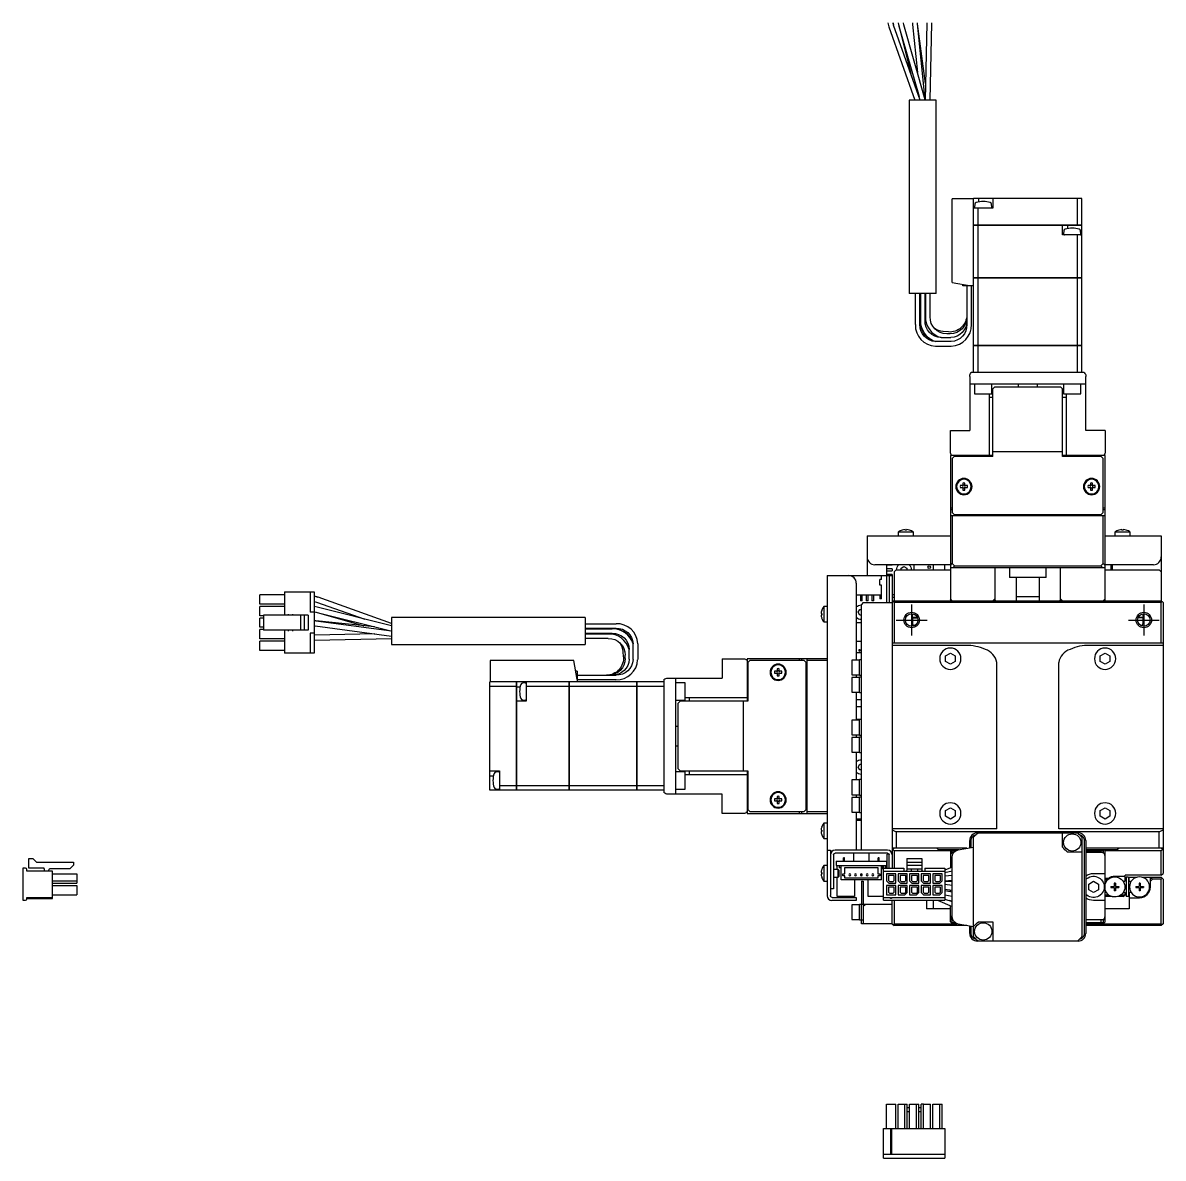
# Model space of a CAD drawing. Extents: x 0 to 1223, y -8 to 941.
# Drawn here: x 288.4 to 583.1, y 284.4 to 577.9 of the extents above; entities that cross this region are included whole.
import ezdxf

# ---------------------------------------------------------------- set-up
doc = ezdxf.new("R2010")
doc.units = 0
doc.header["$LTSCALE"] = 0.5
doc.linetypes.add('CENTER', pattern=[50.8, 31.75, -6.35, 6.35, -6.35])
for name, color, linetype in [('MSM_CENTER', 1, 'CENTER'), ('MSM_CONTINUOUS', 7, 'CONTINUOUS'), ('MSM_NARROW', 5, 'CONTINUOUS')]:
    doc.layers.add(name, color=color, linetype=linetype)

msp = doc.modelspace()

# ---------------------------------------------------------------- linework, layer by layer
at = {"layer": 'MSM_CENTER'}
for p, q in [((518.09, 427.53), (518.09, 419.53)), ((578.09, 427.53), (578.09, 419.53)), ((514.09, 423.53), (522.09, 423.53)), ((574.09, 423.53), (582.09, 423.53))]:
    msp.add_line(p, q, dxfattribs=at)
at = {"layer": 'MSM_CONTINUOUS'}
for p, q in [((511.96, 577.93), (512.22, 576.9)), ((513.44, 577.34), (513.28, 577.93)), ((513.45, 577.33), (513.28, 577.93)), ((514.63, 577.93), (514.76, 577.17)), ((514.64, 577.93), (514.81, 577.08)), ((516.06, 577.44), (515.95, 577.93)), ((518.3, 577.93), (518.33, 577.53)), ((519.62, 577.65), (519.6, 577.93)), ((521.58, 558.06), (519.62, 577.65)), ((521.68, 562.23), (519.63, 577.69)), ((521.99, 577.85), (521.59, 557.93)), ((521.99, 577.93), (521.99, 577.85)), ((521.99, 577.93), (521.99, 577.78)), ((522.89, 557.93), (523.29, 577.83)), ((523.29, 577.83), (523.29, 577.93)), ((512.22, 576.9), (518.95, 557.93)), ((520.33, 557.93), (513.44, 577.34)), ((514.76, 577.17), (517.87, 564.86)), ((514.81, 577.08), (520, 558.87)), ((521.59, 558.02), (516.06, 577.44)), ((518.33, 577.53), (519.57, 565.12)), ((524.44, 557.93), (517.44, 557.93)), ((517.44, 557.93), (517.44, 507.93)), ((524.44, 507.93), (524.44, 557.93)), ((528.59, 510.8), (528.59, 532.43)), ((534.09, 532.43), (528.59, 532.43)), ((534.09, 494.53), (534.09, 532.53)), ((562.09, 532.53), (534.09, 532.53)), ((534.43, 531.01), (534.36, 530.24)), ((535.34, 532.53), (535.34, 531.59)), ((538.82, 530.24), (538.76, 531.01)), ((539.09, 532.53), (539.09, 530.03)), ((560.94, 525.64), (560.94, 532.53)), ((562.09, 525.64), (562.09, 532.53)), ((539.09, 530.03), (534.09, 530.03)), ((535.25, 525.64), (535.25, 530.03)), ((534.09, 525.64), (562.09, 525.64)), ((562.09, 525.63), (534.09, 525.63)), ((534.1, 525.63), (534.1, 525.64)), ((535.25, 525.63), (535.25, 525.64)), ((535.25, 512.03), (535.25, 525.63)), ((557.09, 523.13), (557.09, 525.63)), ((558.34, 525.63), (558.34, 524.7)), ((560.93, 525.63), (560.93, 525.64)), ((562.08, 525.63), (562.08, 525.64)), ((562.09, 512.03), (562.09, 525.63)), ((562.09, 523.13), (557.09, 523.13)), ((557.43, 524.12), (557.36, 523.35)), ((560.94, 512.03), (560.94, 523.13)), ((561.82, 523.35), (561.76, 524.12)), ((528.59, 510.8), (533.49, 509.93)), ((531.29, 509.93), (531.29, 510.32)), ((534.09, 509.93), (531.29, 509.93)), ((532.34, 509.93), (532.34, 499.93)), ((533.54, 499.93), (533.54, 509.93)), ((534.09, 512.03), (562.09, 512.03)), ((562.09, 512.02), (534.09, 512.02)), ((534.1, 512.03), (534.1, 512.02)), ((535.25, 512.03), (535.25, 512.02)), ((535.25, 494.53), (535.25, 512.02)), ((560.93, 512.03), (560.93, 512.02)), ((560.94, 494.53), (560.94, 512.02)), ((562.08, 512.03), (562.08, 512.02)), ((562.09, 494.53), (562.09, 512.02)), ((524.44, 507.93), (517.44, 507.93)), ((519.04, 507.93), (519.04, 499.93)), ((520.24, 499.93), (520.24, 507.93)), ((520.34, 507.93), (520.34, 500.93)), ((521.54, 500.93), (521.54, 507.93)), ((521.64, 507.93), (521.64, 500.93)), ((522.84, 501.93), (522.84, 507.93)), ((521.69, 500.22), (521.54, 501.43)), ((521.64, 500.93), (521.7, 500.22)), ((521.7, 500.19), (521.69, 500.22)), ((521.7, 500.22), (521.7, 500.19)), ((527.58, 498.01), (526.19, 498.13)), ((528.34, 495.53), (524.24, 495.53)), ((524.25, 495.54), (524.28, 495.53)), ((528.18, 496.53), (525.7, 496.53)), ((528.03, 497.53), (527.15, 497.53)), ((524.24, 494.33), (528.34, 494.33)), ((534.09, 494.53), (562.09, 494.53)), ((534.09, 487.53), (534.09, 494.52)), ((562.09, 494.52), (534.09, 494.52)), ((534.1, 494.53), (534.1, 494.52)), ((535.25, 494.53), (535.25, 494.52)), ((535.25, 487.53), (535.25, 494.52)), ((560.93, 494.53), (560.93, 494.52)), ((560.94, 487.53), (560.94, 494.52)), ((562.08, 494.53), (562.08, 494.52)), ((562.09, 487.53), (562.09, 494.52)), ((533.09, 486.53), (533.09, 472.53)), ((562.71, 487.53), (533.47, 487.53)), ((563.09, 472.53), (563.09, 486.53)), ((563.09, 484.53), (533.09, 484.53)), ((534.34, 484.53), (534.34, 482.03)), ((538.84, 482.03), (538.84, 484.53)), ((539.59, 483.83), (539.09, 483.33)), ((539.09, 465.83), (539.09, 483.33)), ((539.59, 483.83), (556.59, 483.83)), ((545.59, 484.53), (545.59, 483.83)), ((550.59, 483.83), (550.59, 484.53)), ((557.09, 483.33), (556.59, 483.83)), ((557.09, 465.83), (557.09, 483.33)), ((557.34, 484.53), (557.34, 482.03)), ((561.84, 482.03), (561.84, 484.53)), ((534.34, 482.03), (538.84, 482.03)), ((538.09, 482.03), (538.09, 465.83)), ((539.09, 481.03), (538.09, 481.03)), ((558.09, 481.03), (557.09, 481.03)), ((557.34, 482.03), (561.84, 482.03)), ((558.09, 465.83), (558.09, 482.03)), ((528.09, 467.03), (528.09, 472.53)), ((528.09, 472.53), (533.09, 472.53)), ((568.09, 472.53), (563.09, 472.53)), ((568.09, 472.53), (568.09, 467.03)), ((539.09, 466.03), (528.09, 466.03)), ((528.09, 466.03), (528.09, 428.53)), ((529.09, 465.83), (528.59, 465.33)), ((539.09, 465.83), (529.09, 465.83)), ((557.09, 467.03), (539.09, 467.03)), ((568.09, 466.03), (557.09, 466.03)), ((567.09, 465.83), (557.09, 465.83)), ((567.59, 465.33), (567.09, 465.83)), ((568.09, 428.53), (568.09, 466.03)), ((528.59, 465.33), (528.59, 451.33)), ((567.59, 451.33), (567.59, 465.33)), ((531.35, 458.27), (530.67, 458.27)), ((530.67, 457.79), (531.35, 457.79)), ((531.35, 458.95), (531.35, 458.27)), ((531.35, 457.79), (531.35, 457.11)), ((531.83, 458.27), (531.83, 458.95)), ((532.51, 458.27), (531.83, 458.27)), ((531.83, 457.11), (531.83, 457.79)), ((531.83, 457.79), (532.51, 457.79)), ((564.35, 458.27), (563.67, 458.27)), ((563.67, 457.79), (564.35, 457.79)), ((564.35, 458.95), (564.35, 458.27)), ((564.35, 457.79), (564.35, 457.11)), ((564.83, 458.27), (564.83, 458.95)), ((565.51, 458.27), (564.83, 458.27)), ((564.83, 457.79), (565.51, 457.79)), ((564.83, 457.11), (564.83, 457.79)), ((528.09, 452.53), (528.59, 452.53)), ((528.59, 452.03), (528.09, 452.03)), ((528.59, 451.33), (529.09, 450.83)), ((567.09, 450.83), (567.59, 451.33)), ((567.59, 452.53), (568.09, 452.53)), ((568.09, 452.03), (567.59, 452.03)), ((528.09, 450.53), (568.09, 450.53)), ((528.59, 450.53), (528.59, 438.15)), ((529.09, 450.83), (567.09, 450.83)), ((538.09, 450.83), (538.09, 450.53)), ((539.84, 450.53), (539.84, 450.83)), ((543.09, 450.83), (543.09, 450.73)), ((543.09, 450.73), (553.09, 450.73)), ((543.09, 450.73), (543.29, 450.53)), ((552.89, 450.53), (553.09, 450.73)), ((553.09, 450.73), (553.09, 450.83)), ((556.34, 450.83), (556.34, 450.53)), ((558.09, 450.53), (558.09, 450.83)), ((567.59, 438.15), (567.59, 450.53)), ((506.59, 445.33), (528.09, 445.33)), ((506.59, 445.33), (506.59, 435.03)), ((518.59, 446.23), (514.59, 446.23)), ((514.59, 446.23), (514.59, 445.33)), ((515.66, 446.79), (515.64, 446.79)), ((516.39, 446.79), (516.39, 446.92)), ((516.79, 446.79), (516.39, 446.79)), ((516.79, 446.92), (516.79, 446.79)), ((517.54, 446.79), (517.52, 446.79)), ((518.59, 445.33), (518.59, 446.23)), ((568.09, 445.33), (582.59, 445.33)), ((574.59, 446.23), (570.59, 446.23)), ((570.59, 446.23), (570.59, 445.33)), ((571.66, 446.79), (571.64, 446.79)), ((572.39, 446.79), (572.39, 446.92)), ((572.79, 446.79), (572.39, 446.79)), ((572.79, 446.92), (572.79, 446.79)), ((573.54, 446.79), (573.52, 446.79)), ((574.59, 445.33), (574.59, 446.23)), ((582.59, 445.33), (582.59, 428.53)), ((528.09, 437.83), (508.59, 437.83)), ((511.59, 437.83), (511.59, 428.03)), ((511.59, 437.78), (513.09, 437.78)), ((513.09, 436.78), (511.59, 436.78)), ((511.59, 436.28), (513.09, 436.28)), ((513.09, 437.83), (513.09, 437.78)), ((513.09, 436.78), (513.09, 436.28)), ((514.09, 436.53), (513.59, 436.03)), ((514.09, 436.53), (528.09, 436.53)), ((515.34, 436.97), (516.09, 437.4)), ((515.34, 436.53), (515.34, 436.97)), ((516.09, 437.4), (516.84, 436.97)), ((516.84, 436.97), (516.84, 436.53)), ((518.75, 436.53), (518.75, 437.83)), ((523.65, 437.83), (523.65, 436.53)), ((526.59, 437.83), (526.59, 436.53)), ((528.09, 437.65), (528.59, 438.15)), ((568.09, 437.03), (528.09, 437.03)), ((528.59, 438.15), (529.2, 437.53)), ((529.2, 437.53), (528.7, 437.03)), ((529.2, 437.53), (566.98, 437.53)), ((539.61, 437.03), (539.61, 429.03)), ((543.34, 437.03), (543.34, 434.53)), ((552.84, 434.53), (552.84, 437.03)), ((556.58, 429.03), (556.58, 437.03)), ((566.98, 437.53), (567.59, 438.15)), ((567.48, 437.03), (566.98, 437.53)), ((567.59, 438.15), (568.09, 437.65)), ((580.59, 437.83), (568.09, 437.83)), ((568.09, 436.53), (582.09, 436.53)), ((569.59, 437.83), (569.59, 436.53)), ((569.89, 437.83), (569.89, 436.53)), ((582.59, 436.03), (582.09, 436.53)), ((496.29, 435.03), (496.29, 352.23)), ((496.29, 435.03), (513.09, 435.03)), ((510.34, 434.03), (509.84, 434.03)), ((509.84, 432.53), (509.84, 434.03)), ((510.34, 434.03), (510.34, 435.03)), ((513.09, 435.28), (511.59, 435.28)), ((512.29, 435.03), (512.29, 428.03)), ((513.09, 435.28), (513.09, 359.35)), ((513.59, 436.03), (513.59, 428.53)), ((552.84, 434.53), (543.34, 434.53)), ((545.09, 434.53), (545.09, 428.53)), ((551.09, 428.53), (551.09, 434.53)), ((356.04, 430.78), (356.04, 424.78)), ((356.04, 430.78), (363.69, 430.78)), ((362.67, 430.78), (362.67, 425.58)), ((363.69, 430.78), (363.69, 414.93)), ((503.79, 433.03), (503.79, 413.18)), ((510.34, 432.53), (509.84, 432.53)), ((510.34, 429.03), (510.34, 432.53)), ((356.04, 430.05), (349.69, 430.05)), ((349.69, 427.65), (349.69, 430.05)), ((356.04, 427.65), (349.69, 427.65)), ((364.72, 429.41), (363.69, 429.67)), ((364.73, 429.4), (363.69, 429.67)), ((363.69, 428.35), (364.3, 428.18)), ((364.29, 428.18), (376.76, 423.75)), ((383.69, 422.67), (364.72, 429.41)), ((503.79, 430.03), (510.34, 430.03)), ((503.84, 428.53), (503.79, 428.53)), ((503.84, 428.53), (503.84, 430.03)), ((504.84, 430.03), (504.84, 428.53)), ((505.34, 428.53), (504.84, 428.53)), ((505.59, 428.03), (505.09, 427.53)), ((505.09, 364.03), (505.09, 427.53)), ((505.34, 428.53), (505.34, 430.03)), ((505.59, 428.03), (513.09, 428.03)), ((506.34, 430.03), (506.34, 428.53)), ((506.84, 428.53), (506.34, 428.53)), ((506.84, 428.53), (506.84, 430.03)), ((507.84, 430.03), (507.84, 428.53)), ((508.34, 428.53), (507.84, 428.53)), ((508.34, 428.53), (508.34, 430.03)), ((509.84, 430.03), (509.84, 429.03)), ((510.34, 429.03), (509.84, 429.03)), ((513.59, 430.03), (513.09, 430.03)), ((513.59, 429.33), (513.09, 429.33)), ((513.09, 428.53), (582.59, 428.53)), ((513.09, 428.03), (513.34, 428.28)), ((513.34, 428.28), (513.59, 428.53)), ((513.59, 428.03), (513.34, 428.28)), ((582.59, 428.03), (513.59, 428.03)), ((513.59, 428.03), (513.59, 417.53)), ((528.59, 428.53), (528.09, 429.03)), ((539.61, 429.03), (539.11, 428.53)), ((539.79, 428.53), (539.61, 429.03)), ((551.09, 429.53), (545.09, 429.53)), ((556.58, 429.03), (556.4, 428.53)), ((557.08, 428.53), (556.58, 429.03)), ((568.09, 429.03), (567.59, 428.53)), ((582.59, 428.53), (582.84, 428.28)), ((582.84, 428.28), (582.59, 428.03)), ((582.59, 417.53), (582.59, 428.03)), ((582.84, 428.28), (583.09, 428.03)), ((583.09, 428.03), (583.09, 358.03)), ((349.69, 424.65), (349.69, 427.05)), ((356.04, 427.05), (349.69, 427.05)), ((350.58, 424.65), (349.69, 424.65)), ((350.58, 424.78), (350.58, 420.92)), ((362.14, 424.78), (350.58, 424.78)), ((356.99, 425.03), (356.99, 424.78)), ((358.14, 424.78), (358.14, 425.03)), ((360.12, 424.78), (360.12, 420.92)), ((361.14, 424.78), (361.14, 420.92)), ((362.14, 424.78), (362.14, 420.92)), ((363.69, 425.58), (362.67, 425.58)), ((364.45, 426.86), (363.69, 427)), ((363.69, 425.69), (364.14, 425.6)), ((363.69, 425.68), (364.19, 425.57)), ((364.14, 425.6), (383.48, 420.72)), ((364.19, 425.57), (376.51, 422.06)), ((383.69, 422), (364.45, 426.86)), ((494.7, 425.23), (494.84, 425.23)), ((494.84, 424.83), (494.7, 424.83)), ((494.84, 425.98), (494.84, 425.96)), ((494.84, 425.23), (494.84, 424.83)), ((495.39, 427.03), (495.39, 423.03)), ((496.29, 427.03), (495.39, 427.03)), ((504.23, 425.53), (504.66, 426.28)), ((504.66, 424.78), (504.23, 425.53)), ((504.66, 426.28), (505.09, 426.28)), ((505.09, 424.78), (504.66, 424.78)), ((518.33, 425.17), (518.19, 424.31)), ((577.99, 424.31), (577.86, 425.17)), ((350.58, 424.05), (349.69, 424.05)), ((349.69, 421.65), (349.69, 424.05)), ((350.58, 421.65), (349.69, 421.65)), ((364.1, 423.3), (363.69, 423.33)), ((364.11, 423.28), (363.69, 423.32)), ((363.69, 422.02), (363.93, 422)), ((363.93, 422), (383.69, 419.38)), ((379.28, 421.78), (364.1, 423.3)), ((383.69, 420.69), (364.11, 423.28)), ((383.69, 424.18), (383.69, 417.18)), ((433.69, 424.18), (383.69, 424.18)), ((433.69, 424.18), (433.69, 417.18)), ((433.69, 422.58), (441.69, 422.58)), ((494.84, 424.11), (494.84, 424.08)), ((495.39, 423.03), (496.29, 423.03)), ((503.79, 422.88), (505.09, 422.88)), ((518.19, 424.31), (518.19, 424.23)), ((518.19, 424.31), (518.19, 424.23)), ((518.19, 424.23), (518.2, 424.13)), ((518.19, 424.23), (519.59, 424.23)), ((518.19, 424.23), (518.29, 424.13)), ((518.2, 424.13), (519.63, 424.13)), ((518.39, 422.81), (518.4, 424.13)), ((518.49, 422.13), (518.39, 422.81)), ((518.97, 422.13), (518.49, 422.13)), ((518.79, 422.04), (518.49, 422.13)), ((577.99, 424.13), (576.56, 424.13)), ((576.6, 424.23), (577.99, 424.23)), ((577.69, 422.13), (577.22, 422.13)), ((577.69, 422.13), (577.39, 422.04)), ((577.79, 422.81), (577.69, 422.13)), ((577.79, 424.13), (577.79, 422.81)), ((577.89, 424.13), (577.99, 424.23)), ((577.99, 424.23), (577.99, 424.31)), ((577.99, 424.23), (577.99, 424.31)), ((577.99, 424.13), (577.99, 424.23)), ((349.69, 418.65), (349.69, 421.05)), ((350.58, 421.05), (349.69, 421.05)), ((356.04, 418.65), (349.69, 418.65)), ((362.14, 420.92), (350.58, 420.92)), ((356.04, 420.92), (356.04, 414.93)), ((356.99, 420.92), (356.99, 420.67)), ((358.14, 420.67), (358.14, 420.92)), ((363.69, 420.12), (362.67, 420.12)), ((362.67, 420.12), (362.67, 414.93)), ((363.84, 419.64), (363.69, 419.63)), ((363.8, 418.34), (383.69, 418.73)), ((379.39, 419.95), (363.84, 419.64)), ((441.69, 421.38), (433.69, 421.38)), ((433.69, 421.28), (440.69, 421.28)), ((440.69, 420.08), (433.69, 420.08)), ((433.69, 419.98), (440.69, 419.98)), ((439.69, 418.78), (433.69, 418.78)), ((441.4, 419.93), (440.19, 420.08)), ((440.69, 419.98), (441.4, 419.93)), ((441.4, 419.93), (441.43, 419.92)), ((441.43, 419.92), (441.4, 419.93)), ((349.69, 415.65), (349.69, 418.05)), ((356.04, 418.05), (349.69, 418.05)), ((356.04, 415.65), (349.69, 415.65)), ((363.69, 418.33), (363.8, 418.34)), ((363.69, 418.33), (363.87, 418.34)), ((383.69, 417.18), (433.69, 417.18)), ((445.09, 413.44), (445.09, 415.92)), ((446.08, 417.38), (446.09, 417.34)), ((446.09, 413.29), (446.09, 417.38)), ((447.29, 417.38), (447.29, 413.29)), ((505.09, 417.98), (503.79, 417.98)), ((583.09, 417.53), (513.09, 417.53)), ((532.09, 416.98), (513.09, 416.98)), ((583.09, 416.98), (564.09, 416.98)), ((363.69, 414.93), (356.04, 414.93)), ((409.19, 413.03), (409.19, 407.53)), ((430.83, 413.03), (409.19, 413.03)), ((431.69, 408.13), (430.83, 413.03)), ((443.62, 414.05), (443.5, 415.43)), ((444.09, 413.59), (444.09, 414.47)), ((469.09, 413.53), (474.59, 413.53)), ((469.09, 413.53), (469.09, 408.53)), ((475.59, 413.53), (475.59, 402.53)), ((496.29, 413.53), (475.59, 413.53)), ((476.29, 413.03), (475.79, 412.53)), ((490.29, 413.03), (476.29, 413.03)), ((489.09, 413.03), (489.09, 413.53)), ((489.59, 413.53), (489.59, 413.03)), ((490.79, 412.53), (490.29, 413.03)), ((491.09, 373.53), (491.09, 413.53)), ((496.29, 413.03), (491.09, 413.03)), ((502.59, 413.18), (502.59, 409.38)), ((504.59, 413.18), (502.59, 413.18)), ((505.09, 415.03), (503.79, 415.03)), ((504.59, 409.28), (504.59, 413.28)), ((505.09, 413.28), (504.59, 413.28)), ((526.84, 414.26), (528.09, 414.98)), ((526.84, 412.81), (526.84, 414.26)), ((528.09, 412.09), (526.84, 412.81)), ((528.09, 414.98), (529.34, 414.26)), ((529.34, 412.81), (528.09, 412.09)), ((529.34, 414.26), (529.34, 412.81)), ((566.84, 414.26), (568.09, 414.98)), ((566.84, 412.81), (566.84, 414.26)), ((568.09, 412.09), (566.84, 412.81)), ((568.09, 414.98), (569.34, 414.26)), ((569.34, 412.81), (568.09, 412.09)), ((569.34, 414.26), (569.34, 412.81)), ((431.69, 410.33), (431.3, 410.33)), ((431.69, 410.33), (431.69, 407.53)), ((475.79, 412.53), (475.79, 402.53)), ((483.35, 410.27), (482.67, 410.27)), ((482.67, 409.79), (483.35, 409.79)), ((483.35, 410.95), (483.35, 410.27)), ((483.35, 409.79), (483.35, 409.11)), ((483.83, 410.27), (483.83, 410.95)), ((484.51, 410.27), (483.83, 410.27)), ((483.83, 409.79), (484.51, 409.79)), ((483.83, 409.11), (483.83, 409.79)), ((490.79, 374.53), (490.79, 412.53)), ((540.09, 369.53), (540.09, 412.54)), ((556.09, 369.53), (556.09, 412.54)), ((447.09, 407.53), (409.09, 407.53)), ((409.09, 379.53), (409.09, 407.53)), ((415.98, 379.53), (415.98, 407.53)), ((415.99, 407.52), (415.98, 407.52)), ((415.99, 407.53), (415.99, 379.53)), ((418.27, 407.26), (417.51, 407.2)), ((418.49, 407.53), (418.49, 402.53)), ((429.59, 379.53), (429.59, 407.53)), ((429.59, 407.52), (429.6, 407.52)), ((429.6, 407.53), (429.6, 379.53)), ((431.69, 409.28), (441.69, 409.28)), ((441.69, 408.08), (431.69, 408.08)), ((439.21, 409.28), (439.45, 409.29)), ((447.09, 379.53), (447.09, 407.53)), ((447.09, 407.52), (447.1, 407.52)), ((454.09, 407.53), (447.1, 407.53)), ((447.1, 407.53), (447.1, 379.53)), ((454.09, 408.15), (454.09, 378.92)), ((455.09, 408.53), (469.09, 408.53)), ((457.09, 408.53), (457.09, 378.53)), ((459.59, 407.28), (457.09, 407.28)), ((459.59, 402.78), (459.59, 407.28)), ((502.59, 409.38), (504.59, 409.38)), ((502.59, 408.68), (502.59, 404.88)), ((504.59, 408.68), (502.59, 408.68)), ((503.79, 409.38), (503.79, 408.68)), ((504.59, 409.28), (505.09, 409.28)), ((504.59, 404.78), (504.59, 408.78)), ((505.09, 408.78), (504.59, 408.78)), ((415.98, 406.38), (409.09, 406.38)), ((415.99, 406.38), (415.98, 406.38)), ((415.99, 406.28), (416.92, 406.28)), ((429.59, 406.38), (418.49, 406.38)), ((429.59, 406.38), (429.6, 406.38)), ((447.09, 406.38), (429.6, 406.38)), ((447.09, 406.38), (447.1, 406.38)), ((454.09, 406.38), (447.1, 406.38)), ((502.59, 404.88), (504.59, 404.88)), ((503.79, 404.88), (503.79, 397.68)), ((504.59, 404.78), (505.09, 404.78)), ((418.49, 402.53), (415.99, 402.53)), ((417.51, 402.87), (418.27, 402.8)), ((457.09, 402.78), (459.59, 402.78)), ((458.29, 402.53), (457.79, 402.03)), ((457.79, 385.03), (457.79, 402.03)), ((475.79, 402.53), (458.29, 402.53)), ((459.59, 403.53), (475.79, 403.53)), ((460.59, 403.53), (460.59, 402.53)), ((474.59, 402.53), (474.59, 384.53)), ((491.09, 403.53), (490.79, 403.53)), ((490.79, 401.78), (491.09, 401.78)), ((503.79, 402.95), (505.09, 402.95)), ((505.09, 401.07), (503.79, 401.07)), ((490.89, 398.53), (490.79, 398.53)), ((490.89, 388.53), (490.89, 398.53)), ((491.09, 398.33), (490.89, 398.53)), ((503.79, 397.87), (505.09, 397.87)), ((457.79, 396.03), (457.09, 396.03)), ((502.59, 397.68), (502.59, 393.88)), ((504.59, 397.68), (502.59, 397.68)), ((504.59, 393.78), (504.59, 397.78)), ((505.09, 397.78), (504.59, 397.78)), ((502.59, 393.88), (504.59, 393.88)), ((502.59, 393.18), (502.59, 389.38)), ((504.59, 393.18), (502.59, 393.18)), ((503.79, 393.88), (503.79, 393.18)), ((504.59, 393.78), (505.09, 393.78)), ((504.59, 389.28), (504.59, 393.28)), ((505.09, 393.28), (504.59, 393.28)), ((457.09, 391.03), (457.79, 391.03)), ((502.59, 389.38), (504.59, 389.38)), ((503.79, 389.38), (503.79, 382.18)), ((504.59, 389.28), (505.09, 389.28)), ((490.79, 388.53), (490.89, 388.53)), ((490.89, 388.53), (491.09, 388.73)), ((504.23, 385.53), (504.66, 386.28)), ((504.66, 386.28), (505.09, 386.28)), ((409.09, 384.53), (411.59, 384.53)), ((409.09, 383.28), (410.03, 383.28)), ((411.38, 384.26), (410.62, 384.2)), ((411.59, 384.53), (411.59, 379.53)), ((459.59, 384.28), (457.09, 384.28)), ((457.79, 385.03), (458.29, 384.53)), ((458.29, 384.53), (475.79, 384.53)), ((459.59, 379.78), (459.59, 384.28)), ((475.79, 383.53), (459.59, 383.53)), ((460.59, 384.53), (460.59, 383.53)), ((475.59, 384.53), (475.59, 373.53)), ((475.79, 384.53), (475.79, 374.53)), ((491.09, 385.28), (490.79, 385.28)), ((490.79, 383.53), (491.09, 383.53)), ((504.66, 384.78), (504.23, 385.53)), ((505.09, 384.78), (504.66, 384.78)), ((415.98, 380.69), (411.59, 380.69)), ((415.99, 380.69), (415.98, 380.69)), ((429.59, 380.69), (415.99, 380.69)), ((429.59, 380.69), (429.6, 380.69)), ((447.09, 380.69), (429.6, 380.69)), ((447.09, 380.69), (447.1, 380.69)), ((454.09, 380.69), (447.1, 380.69)), ((502.59, 382.18), (502.59, 378.38)), ((504.59, 382.18), (502.59, 382.18)), ((504.59, 378.28), (504.59, 382.28)), ((505.09, 382.28), (504.59, 382.28)), ((415.98, 379.53), (409.09, 379.53)), ((410.62, 379.87), (411.38, 379.8)), ((415.99, 379.54), (415.98, 379.54)), ((429.59, 379.53), (415.99, 379.53)), ((429.59, 379.54), (429.6, 379.54)), ((447.09, 379.53), (429.6, 379.53)), ((447.09, 379.54), (447.1, 379.54)), ((454.09, 379.53), (447.1, 379.53)), ((469.09, 378.53), (455.09, 378.53)), ((457.09, 379.78), (459.59, 379.78)), ((469.09, 373.53), (469.09, 378.53)), ((483.35, 377.27), (482.67, 377.27)), ((483.35, 377.95), (483.35, 377.27)), ((483.83, 377.27), (483.83, 377.95)), ((484.51, 377.27), (483.83, 377.27)), ((502.59, 378.38), (504.59, 378.38)), ((502.59, 377.68), (502.59, 373.88)), ((504.59, 377.68), (502.59, 377.68)), ((503.79, 378.38), (503.79, 377.68)), ((504.59, 378.28), (505.09, 378.28)), ((504.59, 373.78), (504.59, 377.78)), ((505.09, 377.78), (504.59, 377.78)), ((475.79, 374.53), (476.29, 374.03)), ((482.67, 376.79), (483.35, 376.79)), ((483.35, 376.79), (483.35, 376.11)), ((483.83, 376.79), (484.51, 376.79)), ((483.83, 376.11), (483.83, 376.79)), ((490.29, 374.03), (490.79, 374.53)), ((526.84, 374.26), (528.09, 374.98)), ((528.09, 374.98), (529.34, 374.26)), ((566.84, 374.26), (568.09, 374.98)), ((568.09, 374.98), (569.34, 374.26)), ((474.59, 373.53), (469.09, 373.53)), ((475.59, 373.53), (496.29, 373.53)), ((476.29, 374.03), (490.29, 374.03)), ((489.09, 373.53), (489.09, 374.03)), ((489.59, 374.03), (489.59, 373.53)), ((491.09, 374.03), (496.29, 374.03)), ((502.59, 373.88), (504.59, 373.88)), ((503.79, 373.88), (503.79, 364.03)), ((505.09, 372.03), (503.79, 372.03)), ((505.09, 371.73), (503.79, 371.73)), ((504.59, 373.78), (505.09, 373.78)), ((526.84, 372.81), (526.84, 374.26)), ((528.09, 372.09), (526.84, 372.81)), ((529.34, 372.81), (528.09, 372.09)), ((529.34, 374.26), (529.34, 372.81)), ((566.84, 372.81), (566.84, 374.26)), ((568.09, 372.09), (566.84, 372.81)), ((569.34, 372.81), (568.09, 372.09)), ((569.34, 374.26), (569.34, 372.81)), ((494.7, 369.23), (494.84, 369.23)), ((494.84, 368.83), (494.7, 368.83)), ((494.84, 369.98), (494.84, 369.96)), ((494.84, 369.23), (494.84, 368.83)), ((495.39, 371.03), (495.39, 367.03)), ((496.29, 371.03), (495.39, 371.03)), ((540.09, 369.53), (513.09, 369.53)), ((513.09, 369.31), (514.09, 368.75)), ((514.09, 368.75), (514.09, 364.53)), ((582.09, 368.75), (514.09, 368.75)), ((535.09, 368.53), (561.09, 368.53)), ((583.09, 369.53), (556.09, 369.53)), ((557.09, 364.78), (557.09, 368.53)), ((582.09, 368.75), (583.09, 369.31)), ((582.09, 364.53), (582.09, 368.75)), ((494.84, 368.11), (494.84, 368.08)), ((495.39, 367.03), (496.29, 367.03)), ((533.09, 364.66), (533.09, 366.53)), ((533.47, 364.72), (533.47, 366.53)), ((534.09, 341.69), (534.09, 367.38)), ((562.09, 367.38), (562.09, 341.69)), ((562.71, 366.53), (562.71, 342.53)), ((563.09, 366.53), (563.09, 342.53)), ((496.29, 364.03), (497.09, 364.03)), ((497.09, 364.03), (497.09, 352.33)), ((497.89, 362.83), (497.89, 354.03)), ((511.89, 364.03), (498.29, 364.03)), ((511.89, 363.23), (498.29, 363.23)), ((503.09, 363.23), (503.09, 361.23)), ((507.09, 361.23), (507.09, 363.23)), ((511.79, 359.35), (511.79, 363.03)), ((512.24, 363.03), (511.79, 363.03)), ((512.29, 359.35), (512.29, 362.83)), ((513.59, 364.53), (513.09, 364.03)), ((532.39, 364.53), (513.09, 364.53)), ((513.59, 363.83), (513.24, 364.18)), ((513.59, 363.83), (513.59, 359.35)), ((528.09, 363.83), (513.59, 363.83)), ((524.59, 364.53), (524.94, 364.18)), ((524.94, 364.18), (530.41, 364.18)), ((528.09, 364.03), (528.09, 359.43)), ((529.75, 364.03), (528.09, 364.03)), ((528.29, 363.03), (528.09, 363.03)), ((528.59, 363.3), (528.59, 363.83)), ((528.59, 363.83), (529.37, 363.83)), ((529.09, 363.83), (529.09, 363.6)), ((530.08, 364.13), (534.09, 364.83)), ((562.09, 363.53), (558.34, 363.53)), ((583.09, 364.53), (563.09, 364.53)), ((563.09, 364.18), (571.24, 364.18)), ((568.09, 364.03), (563.09, 364.03)), ((563.09, 363.83), (567.59, 363.83)), ((567.09, 363.43), (563.09, 363.43)), ((567.09, 363.43), (567.09, 363.83)), ((567.59, 363.83), (567.59, 363.3)), ((568.09, 363.03), (567.89, 363.03)), ((568.09, 345.53), (568.09, 364.03)), ((582.59, 363.83), (568.09, 363.83)), ((571.24, 364.18), (571.59, 364.53)), ((582.59, 364.53), (583.09, 364.03)), ((582.94, 364.18), (582.59, 363.83)), ((582.59, 357.53), (582.59, 363.83)), ((289.95, 359.39), (289.95, 361.92)), ((289.95, 361.92), (290.95, 361.92)), ((290.95, 361.92), (291.97, 360.9)), ((291.97, 360.9), (301.51, 360.9)), ((301.51, 360.2), (300.51, 359.2)), ((301.51, 360.9), (301.51, 360.2)), ((495.39, 360.03), (495.39, 356.03)), ((496.29, 360.03), (495.39, 360.03)), ((498.59, 361.23), (498.59, 360.03)), ((498.59, 361.23), (511.59, 361.23)), ((498.59, 360.03), (511.59, 360.03)), ((498.84, 359.03), (498.84, 360.03)), ((499.39, 360.03), (499.39, 359.48)), ((499.84, 356.33), (499.84, 360.03)), ((500.47, 361.23), (500.47, 362.03)), ((500.72, 362.03), (500.47, 362.03)), ((500.72, 361.23), (500.72, 362.03)), ((500.84, 357.88), (500.84, 359.53)), ((500.84, 359.53), (509.34, 359.53)), ((509.34, 359.53), (509.34, 357.88)), ((509.47, 361.23), (509.47, 362.03)), ((509.72, 362.03), (509.47, 362.03)), ((509.72, 361.23), (509.72, 362.03)), ((510.34, 356.33), (510.34, 360.03)), ((510.57, 360.03), (510.57, 359.23)), ((510.8, 360.03), (510.8, 359.48)), ((511.34, 360.03), (511.34, 359.35)), ((511.59, 361.23), (511.59, 360.03)), ((516.84, 361.92), (516.84, 358.89)), ((516.84, 361.92), (520.7, 361.92)), ((516.84, 360.9), (520.7, 360.9)), ((516.84, 360.2), (520.7, 360.2)), ((520.7, 361.92), (520.7, 358.89)), ((528.59, 359.64), (526.69, 358.83)), ((528.59, 346.71), (528.59, 362.35)), ((288.4, 359.35), (288.4, 351.07)), ((289.12, 359.35), (288.4, 359.35)), ((289.42, 358.64), (289.42, 359.05)), ((296.05, 358.64), (289.42, 358.64)), ((293.8, 359.39), (289.95, 359.39)), ((293.95, 359.24), (293.95, 358.64)), ((295.1, 358.64), (295.1, 358.92)), ((300.51, 359.2), (295.38, 359.2)), ((296.05, 351.53), (296.05, 358.64)), ((296.05, 357.91), (302.4, 357.91)), ((302.4, 357.91), (302.4, 355.51)), ((494.7, 358.23), (494.84, 358.23)), ((494.84, 357.83), (494.7, 357.83)), ((494.84, 358.98), (494.84, 358.96)), ((494.84, 358.23), (494.84, 357.83)), ((494.84, 357.11), (494.84, 357.08)), ((499.09, 359.03), (497.89, 359.03)), ((497.89, 357.03), (499.09, 357.03)), ((498.84, 352.03), (498.84, 357.03)), ((499.09, 357.03), (499.09, 359.03)), ((499.29, 358.83), (499.09, 359.03)), ((499.09, 357.03), (499.29, 357.23)), ((499.29, 358.83), (499.29, 357.23)), ((499.84, 359.48), (499.39, 359.48)), ((500.34, 357.38), (500.34, 357.88)), ((500.34, 357.88), (500.84, 357.88)), ((500.84, 357.38), (500.34, 357.38)), ((500.84, 356.83), (500.84, 357.38)), ((509.34, 356.83), (500.84, 356.83)), ((509.34, 357.88), (509.84, 357.88)), ((509.84, 357.38), (509.34, 357.38)), ((509.34, 357.38), (509.34, 356.83)), ((509.84, 357.88), (509.84, 357.38)), ((510.57, 359.23), (510.34, 359.23)), ((510.8, 359.48), (510.57, 359.48)), ((510.84, 351.07), (510.84, 359.35)), ((510.84, 359.35), (516.04, 359.35)), ((510.84, 358.64), (526.69, 358.64)), ((511.57, 357.91), (511.57, 356.11)), ((513.97, 357.91), (511.57, 357.91)), ((512.09, 357.46), (512.09, 356.21)), ((513.56, 357.46), (512.09, 357.46)), ((513.56, 356.21), (513.56, 357.46)), ((513.97, 355.51), (513.97, 357.91)), ((514.57, 357.91), (514.57, 356.11)), ((516.97, 357.91), (514.57, 357.91)), ((515.09, 357.46), (515.09, 356.21)), ((516.56, 357.46), (515.09, 357.46)), ((516.04, 359.35), (516.04, 358.64)), ((516.56, 356.21), (516.56, 357.46)), ((516.84, 359.2), (520.7, 359.2)), ((516.97, 355.51), (516.97, 357.91)), ((517.57, 357.91), (517.57, 356.11)), ((519.97, 357.91), (517.57, 357.91)), ((517.95, 359.2), (517.95, 358.64)), ((518.09, 357.46), (518.09, 356.21)), ((519.56, 357.46), (518.09, 357.46)), ((519.56, 356.21), (519.56, 357.46)), ((519.6, 359.2), (519.6, 358.64)), ((519.97, 355.51), (519.97, 357.91)), ((520.57, 357.91), (520.57, 356.11)), ((522.97, 357.91), (520.57, 357.91)), ((521.09, 357.46), (521.09, 356.21)), ((522.56, 357.46), (521.09, 357.46)), ((521.5, 359.35), (521.5, 358.64)), ((521.5, 359.35), (526.69, 359.35)), ((522.56, 356.21), (522.56, 357.46)), ((522.97, 355.51), (522.97, 357.91)), ((525.97, 357.91), (523.57, 357.91)), ((523.57, 357.91), (523.57, 355.51)), ((524.09, 357.46), (524.09, 356.21)), ((525.56, 357.46), (524.09, 357.46)), ((525.56, 356.21), (525.56, 357.46)), ((525.97, 356.11), (525.97, 357.91)), ((526.69, 359.35), (526.69, 351.07)), ((526.69, 358.29), (528.59, 358.7)), ((528.59, 357.47), (526.69, 357.31)), ((565.09, 358.03), (568.09, 358.03)), ((568.09, 356.83), (569, 356.83)), ((570.59, 357.33), (573.29, 357.33)), ((582.59, 357.53), (573.29, 357.53)), ((573.29, 356.08), (573.29, 357.53)), ((574.09, 357.03), (573.49, 357.03)), ((573.49, 357.03), (573.49, 352.03)), ((574.09, 357.03), (574.09, 352.03)), ((574.29, 356.08), (574.29, 357.03)), ((574.29, 357.03), (576.28, 357.03)), ((577.71, 357.03), (582.59, 357.03)), ((579.79, 354.53), (579.79, 357.03)), ((580.29, 356.53), (579.79, 356.89)), ((582.59, 357.53), (583.09, 358.03)), ((582.59, 357.03), (583.09, 356.53)), ((582.84, 356.78), (582.59, 356.53)), ((296.05, 356.11), (302.4, 356.11)), ((296.05, 355.51), (302.4, 355.51)), ((296.05, 354.91), (302.4, 354.91)), ((302.4, 354.91), (302.4, 352.51)), ((495.39, 356.03), (496.29, 356.03)), ((497.89, 354.03), (497.09, 354.03)), ((510.34, 356.33), (499.84, 356.33)), ((503.34, 356.33), (503.34, 352.03)), ((505.09, 356.03), (505.59, 356.03)), ((505.09, 356.03), (505.09, 350.03)), ((505.59, 356.03), (505.59, 345.03)), ((506.84, 352.03), (506.84, 356.33)), ((511.57, 356.11), (512.17, 355.51)), ((513.97, 354.91), (511.57, 354.91)), ((511.57, 354.91), (511.57, 352.51)), ((512.09, 356.21), (512.34, 355.96)), ((512.09, 354.46), (512.09, 353.21)), ((513.56, 354.46), (512.09, 354.46)), ((512.17, 355.51), (513.97, 355.51)), ((512.34, 355.96), (513.31, 355.96)), ((513.31, 355.96), (513.56, 356.21)), ((513.56, 353.21), (513.56, 354.46)), ((513.97, 352.51), (513.97, 354.91)), ((514.57, 356.11), (515.17, 355.51)), ((516.97, 354.91), (514.57, 354.91)), ((514.57, 354.91), (514.57, 352.51)), ((515.09, 356.21), (515.34, 355.96)), ((515.09, 354.46), (515.09, 353.21)), ((516.56, 354.46), (515.09, 354.46)), ((515.17, 355.51), (516.97, 355.51)), ((515.34, 355.96), (516.31, 355.96)), ((516.31, 355.96), (516.56, 356.21)), ((516.56, 353.21), (516.56, 354.46)), ((516.97, 353.11), (516.97, 354.91)), ((517.57, 356.11), (518.17, 355.51)), ((517.57, 354.91), (517.57, 352.51)), ((519.97, 354.91), (517.57, 354.91)), ((518.09, 356.21), (518.34, 355.96)), ((518.09, 354.46), (518.09, 353.21)), ((519.56, 354.46), (518.09, 354.46)), ((518.17, 355.51), (519.97, 355.51)), ((518.34, 355.96), (519.31, 355.96)), ((519.31, 355.96), (519.56, 356.21)), ((519.56, 353.21), (519.56, 354.46)), ((519.97, 353.11), (519.97, 354.91)), ((520.57, 356.11), (521.17, 355.51)), ((520.57, 354.91), (520.57, 353.11)), ((522.97, 354.91), (520.57, 354.91)), ((521.09, 356.21), (521.34, 355.96)), ((521.09, 354.46), (521.09, 353.21)), ((522.56, 354.46), (521.09, 354.46)), ((521.17, 355.51), (522.97, 355.51)), ((521.34, 355.96), (522.31, 355.96)), ((522.31, 355.96), (522.56, 356.21)), ((522.56, 353.21), (522.56, 354.46)), ((522.97, 352.51), (522.97, 354.91)), ((523.57, 355.51), (525.37, 355.51)), ((523.57, 354.91), (523.57, 352.51)), ((525.97, 354.91), (523.57, 354.91)), ((524.09, 356.21), (524.34, 355.96)), ((524.09, 354.46), (524.09, 353.21)), ((525.56, 354.46), (524.09, 354.46)), ((524.34, 355.96), (525.31, 355.96)), ((525.31, 355.96), (525.56, 356.21)), ((525.97, 356.11), (525.37, 355.51)), ((525.56, 353.21), (525.56, 354.46)), ((525.97, 353.11), (525.97, 354.91)), ((526.69, 356.11), (528.59, 356.27)), ((528.59, 355.94), (526.69, 355.9)), ((528.59, 354.87), (526.69, 355.15)), ((526.69, 353.93), (528.59, 353.66)), ((526.69, 353.64), (528.59, 353.28)), ((528.09, 355.93), (528.09, 356.22)), ((528.09, 353.37), (528.09, 353.73)), ((563.84, 355.26), (565.09, 355.98)), ((563.84, 353.81), (563.84, 355.26)), ((565.09, 353.09), (563.84, 353.81)), ((565.09, 355.98), (566.34, 355.26)), ((566.34, 353.81), (565.09, 353.09)), ((566.34, 355.26), (566.34, 353.81)), ((568.45, 356.33), (568.09, 356.33)), ((569.59, 354.68), (570.39, 354.68)), ((569.59, 354.68), (569.59, 354.39)), ((569.59, 354.39), (570.39, 354.39)), ((570.12, 354.68), (570.12, 354.39)), ((570.74, 355.53), (570.45, 355.53)), ((570.45, 355.53), (570.45, 354.74)), ((570.45, 355), (570.74, 355)), ((570.45, 354.33), (570.45, 353.53)), ((570.45, 354.06), (570.74, 354.06)), ((570.74, 355.53), (570.74, 354.74)), ((570.74, 354.33), (570.74, 353.53)), ((570.8, 354.68), (571.59, 354.68)), ((570.8, 354.39), (571.59, 354.39)), ((571.06, 354.39), (571.06, 354.68)), ((571.59, 354.68), (571.59, 354.39)), ((573.29, 356.08), (573.07, 355.95)), ((574.29, 356.08), (574.55, 355.93)), ((575.99, 354.68), (576.79, 354.68)), ((575.99, 354.68), (575.99, 354.39)), ((575.99, 354.39), (576.79, 354.39)), ((576.52, 354.68), (576.52, 354.39)), ((576.85, 355.53), (576.85, 354.74)), ((577.14, 355.53), (576.85, 355.53)), ((576.85, 355), (577.14, 355)), ((576.85, 354.33), (576.85, 353.53)), ((576.85, 354.06), (577.14, 354.06)), ((577.14, 355.53), (577.14, 354.74)), ((577.14, 354.33), (577.14, 353.53)), ((577.2, 354.68), (577.99, 354.68)), ((577.2, 354.39), (577.99, 354.39)), ((577.46, 354.39), (577.46, 354.68)), ((577.99, 354.68), (577.99, 354.39)), ((579.79, 356.03), (580.29, 356.53)), ((582.59, 356.53), (580.29, 356.53)), ((582.59, 345.03), (582.59, 356.53)), ((583.09, 356.53), (583.09, 345.03)), ((288.4, 351.07), (289.12, 351.07)), ((289.42, 351.78), (296.05, 351.78)), ((289.42, 351.37), (289.42, 351.78)), ((289.42, 351.53), (296.05, 351.53)), ((296.05, 352.51), (302.4, 352.51)), ((503.79, 351.03), (497.49, 351.03)), ((497.59, 351.83), (503.79, 351.83)), ((499.84, 352.03), (498.84, 352.03)), ((499.84, 352.13), (502.34, 352.13)), ((499.84, 352.03), (499.84, 352.13)), ((500.64, 352.13), (500.64, 352.03)), ((500.64, 352.03), (501.54, 352.03)), ((501.02, 352.13), (501.02, 352.03)), ((501.17, 352.13), (501.17, 352.03)), ((501.54, 352.13), (501.54, 352.03)), ((502.34, 352.03), (502.34, 352.13)), ((503.34, 352.03), (502.34, 352.03)), ((503.79, 351.83), (503.79, 351.03)), ((510.84, 352.03), (506.84, 352.03)), ((510.84, 351.78), (512.62, 351.78)), ((510.84, 351.07), (526.69, 351.07)), ((511.57, 352.51), (513.97, 352.51)), ((512.09, 353.21), (512.34, 352.96)), ((512.34, 352.96), (513.31, 352.96)), ((512.62, 351.68), (512.62, 351.78)), ((512.92, 351.78), (526.69, 351.78)), ((512.92, 351.78), (512.92, 351.68)), ((513.09, 345.03), (513.09, 351.07)), ((513.31, 352.96), (513.56, 353.21)), ((513.59, 351.07), (513.59, 345.03)), ((514.57, 352.51), (516.37, 352.51)), ((515.09, 353.21), (515.34, 352.96)), ((515.34, 352.96), (516.31, 352.96)), ((516.31, 352.96), (516.56, 353.21)), ((516.37, 352.51), (516.97, 353.11)), ((517.57, 352.51), (519.37, 352.51)), ((518.09, 353.21), (518.34, 352.96)), ((518.34, 352.96), (519.31, 352.96)), ((519.31, 352.96), (519.56, 353.21)), ((519.37, 352.51), (519.97, 353.11)), ((521.17, 352.51), (520.57, 353.11)), ((521.09, 353.21), (521.34, 352.96)), ((521.17, 352.51), (522.97, 352.51)), ((521.34, 352.96), (522.31, 352.96)), ((521.89, 351.07), (521.89, 348.83)), ((522.31, 352.96), (522.56, 353.21)), ((523.57, 352.51), (525.37, 352.51)), ((523.64, 351.07), (523.64, 348.83)), ((524.09, 353.21), (524.34, 352.96)), ((524.34, 352.96), (525.31, 352.96)), ((524.74, 351.07), (528.59, 349.43)), ((525.31, 352.96), (525.56, 353.21)), ((525.37, 352.51), (525.97, 353.11)), ((528.59, 352.06), (526.69, 352.42)), ((526.69, 351.41), (528.59, 350.8)), ((528.58, 350.74), (527.96, 351)), ((528.09, 350.96), (528.09, 350.95)), ((568.09, 351.03), (565.09, 351.03)), ((568.09, 352.53), (568.93, 352.53)), ((568.09, 352.23), (568.29, 352.03)), ((569.88, 352.03), (568.29, 352.03)), ((570.74, 353.53), (570.45, 353.53)), ((572.79, 352.03), (571.31, 352.03)), ((572.25, 352.53), (573.29, 352.53)), ((572.79, 352.03), (573.29, 352.53)), ((573.29, 352.98), (573.07, 353.11)), ((573.29, 352.53), (573.29, 352.98)), ((574.09, 352.03), (573.49, 352.03)), ((574.55, 353.13), (574.29, 352.98)), ((574.29, 352.98), (574.29, 348.83)), ((574.29, 351.73), (576.99, 351.73)), ((577.14, 353.53), (576.85, 353.53)), ((502.59, 349.93), (502.59, 346.13)), ((504.59, 349.93), (502.59, 349.93)), ((504.59, 346.03), (504.59, 350.03)), ((513.09, 350.03), (504.59, 350.03)), ((505.09, 346.03), (505.09, 350.03)), ((505.59, 349.53), (506.09, 350.03)), ((528.09, 348.83), (521.89, 348.83)), ((528.09, 345.53), (528.09, 349.64)), ((574.29, 348.83), (568.09, 348.83)), ((502.59, 346.13), (504.59, 346.13)), ((504.59, 346.03), (505.59, 346.03)), ((505.09, 345.03), (505.09, 346.03)), ((513.09, 345.03), (505.09, 345.03)), ((513.09, 345.03), (513.59, 344.53)), ((513.34, 344.78), (513.59, 345.03)), ((513.59, 345.03), (529.75, 345.03)), ((528.73, 346.03), (528.09, 346.03)), ((528.09, 345.53), (528.59, 345.03)), ((528.59, 345.23), (528.59, 346.03)), ((529.37, 345.23), (528.59, 345.23)), ((529.09, 345.47), (529.09, 345.23)), ((534.09, 344.23), (530.08, 344.94)), ((535.34, 345.53), (539.09, 345.53)), ((539.09, 345.53), (539.09, 340.53)), ((567.09, 346.03), (563.09, 346.03)), ((567.59, 345.23), (563.09, 345.23)), ((563.09, 345.03), (582.59, 345.03)), ((567.09, 345.23), (567.09, 346.03)), ((568.09, 346.03), (567.09, 346.03)), ((567.59, 346.03), (567.59, 345.23)), ((567.59, 345.03), (568.09, 345.53)), ((582.59, 345.03), (582.84, 344.78)), ((583.09, 345.03), (582.59, 344.53)), ((532.39, 344.53), (513.59, 344.53)), ((533.09, 342.53), (533.09, 344.41)), ((533.47, 342.53), (533.47, 344.34)), ((582.59, 344.53), (563.09, 344.53)), ((561.09, 340.53), (535.09, 340.53)), ((511.57, 298.4), (513.97, 298.4)), ((511.57, 292.05), (511.57, 298.4)), ((513.97, 292.05), (513.97, 298.4)), ((514.57, 298.4), (516.37, 298.4)), ((514.57, 292.05), (514.57, 298.4)), ((516.37, 292.05), (516.37, 298.4)), ((516.37, 298.4), (516.97, 298.4)), ((516.97, 292.05), (516.97, 298.4)), ((517.57, 298.4), (519.37, 298.4)), ((517.57, 292.05), (517.57, 298.4)), ((519.37, 292.05), (519.37, 298.4)), ((519.37, 298.4), (519.97, 298.4)), ((519.97, 292.05), (519.97, 298.4)), ((520.57, 292.05), (520.57, 298.4)), ((521.17, 298.4), (520.57, 298.4)), ((521.17, 292.05), (521.17, 298.4)), ((521.17, 298.4), (522.97, 298.4)), ((522.97, 292.05), (522.97, 298.4)), ((523.57, 298.4), (525.37, 298.4)), ((523.57, 292.05), (523.57, 298.4)), ((525.37, 292.05), (525.37, 298.4)), ((525.37, 298.4), (525.97, 298.4)), ((525.97, 292.05), (525.97, 298.4)), ((516.97, 297.51), (517.57, 297.51)), ((516.97, 296.51), (517.57, 296.51)), ((519.97, 297.51), (520.57, 297.51)), ((519.97, 296.51), (520.57, 296.51)), ((510.84, 284.4), (510.84, 292.05)), ((510.84, 292.05), (526.69, 292.05)), ((512.62, 292.05), (512.62, 285.42)), ((512.92, 292.05), (512.92, 285.42)), ((526.69, 292.05), (526.69, 284.4)), ((510.84, 285.42), (526.69, 285.42)), ((510.84, 284.4), (526.69, 284.4))]:
    msp.add_line(p, q, dxfattribs=at)
at = {"layer": 'MSM_CONTINUOUS', "extrusion": (0, 0, -1)}
for centre, radius in [((-531.59, 458.03), 2.1), ((-531.59, 458.03), 1.9), ((-564.59, 458.03), 2.1), ((-564.59, 458.03), 1.9), ((-504.62, 415.67), 0.2), ((-528.09, 413.53), 2.75), ((-568.09, 413.53), 2.75), ((-483.59, 410.03), 2.1), ((-483.59, 410.03), 1.9), ((-483.59, 377.03), 2.1), ((-483.59, 377.03), 1.9), ((-528.09, 373.53), 2.75), ((-568.09, 373.53), 2.75), ((-502.09, 357.63), 0.25), ((-503.59, 357.63), 0.25), ((-505.09, 357.63), 0.25), ((-506.59, 357.63), 0.25), ((-508.09, 357.63), 0.25), ((-576.99, 354.53), 2.6)]:
    msp.add_circle(centre, radius, dxfattribs=at)
at = {"layer": 'MSM_CONTINUOUS'}
for centre, radius in [((522.65, 437.23), 0.35), ((518.09, 423.53), 1.62), ((578.09, 423.53), 1.62), ((559.59, 366.03), 2.23), ((536.59, 343.03), 2.23)]:
    msp.add_circle(centre, radius, dxfattribs=at)
for centre, radius, start, end in [((534.93, 530.97), 0.5, 107.6292, 175), ((536.59, 525.72), 6, 72.3708, 107.6292), ((538.26, 530.97), 0.5, 5, 72.3708), ((534.56, 530.22), 0.2, 175, 251.8051), ((538.62, 530.22), 0.2, 288.1949, 5), ((559.59, 518.83), 6, 72.3708, 107.6292), ((557.56, 523.33), 0.2, 175, 270), ((557.93, 524.08), 0.5, 107.6292, 175), ((561.26, 524.08), 0.5, 5, 72.3708), ((561.62, 523.33), 0.2, 270, 5), ((527.23, 501.91), 5.59, 179.7079, 254.0346), ((524.45, 499.74), 5.41, 177.9067, 267.8727), ((525.91, 500.86), 5.57, 179.2277, 252.6191), ((528.13, 499.74), 5.41, 272.1863, 2.0343), ((531.59, 458.03), 0.95, 165.3667, 194.6333), ((531.59, 458.03), 0.365, 138.8496, 221.1504), ((531.59, 458.03), 0.95, 75.3667, 104.6333), ((531.59, 458.03), 0.365, 48.8496, 131.1504), ((531.59, 458.03), 0.365, 228.8496, 311.1504), ((531.59, 458.03), 0.95, 255.3667, 284.6333), ((531.59, 458.03), 0.365, 318.8496, 41.1504), ((531.59, 458.03), 0.95, 345.3667, 14.6333), ((564.59, 458.03), 0.95, 165.3667, 194.6333), ((564.59, 458.03), 0.365, 138.8496, 221.1504), ((564.59, 458.03), 0.95, 75.3667, 104.6333), ((564.59, 458.03), 0.365, 48.8496, 131.1504), ((564.59, 458.03), 0.365, 228.8496, 311.1504), ((564.59, 458.03), 0.95, 255.3667, 284.6333), ((564.59, 458.03), 0.365, 318.8496, 41.1504), ((564.59, 458.03), 0.95, 345.3667, 14.6333), ((516.59, 443.73), 3.2, 107.27, 128.6822), ((516.59, 443.73), 3.19, 93.5904, 106.9053), ((516.59, 443.73), 3.19, 73.0947, 86.4096), ((516.59, 443.73), 3.2, 51.3178, 72.73), ((572.59, 443.73), 3.2, 107.27, 128.6822), ((572.59, 443.73), 3.19, 93.5904, 106.9053), ((572.59, 443.73), 3.19, 73.0947, 86.4096), ((572.59, 443.73), 3.2, 51.3178, 72.73), ((508.59, 439.83), 2, 180, 270), ((580.59, 439.83), 2, 270, 0), ((501.79, 433.03), 2, 0, 90), ((497.89, 425.03), 3.19, 163.0947, 176.4096), ((497.89, 425.03), 3.19, 183.5904, 196.9053), ((497.89, 425.03), 3.2, 141.3178, 162.73), ((441.89, 417.18), 5.41, 2.1273, 92.0933), ((497.89, 425.03), 3.2, 197.27, 218.6822), ((439.72, 414.4), 5.59, 15.9654, 90.2921), ((440.77, 415.72), 5.57, 17.3809, 90.7723), ((532.05, 403.8), 13.18, 67.2711, 89.8268), ((535.75, 411.77), 4.41, 10.0737, 71.616), ((560.43, 411.77), 4.41, 108.384, 169.9263), ((563.83, 405.28), 11.7, 88.7281, 114.174), ((441.88, 413.49), 5.41, 267.9657, 357.8137), ((483.59, 410.03), 0.95, 165.3667, 194.6333), ((483.59, 410.03), 0.365, 138.8496, 221.1504), ((483.59, 410.03), 0.95, 75.3667, 104.6333), ((483.59, 410.03), 0.365, 48.8496, 131.1504), ((483.59, 410.03), 0.365, 228.8496, 311.1504), ((483.59, 410.03), 0.365, 318.8496, 41.1504), ((483.59, 410.03), 0.95, 345.3667, 14.6333), ((422.79, 405.03), 6, 162.3708, 197.6292), ((417.55, 406.7), 0.5, 95, 162.3708), ((418.29, 407.07), 0.2, 0, 95), ((483.59, 410.03), 0.95, 255.3667, 284.6333), ((417.55, 403.37), 0.5, 197.6292, 265), ((418.29, 403), 0.2, 265, 360), ((415.9, 382.03), 6, 162.3708, 197.6292), ((410.66, 383.7), 0.5, 95, 162.3708), ((411.4, 384.07), 0.2, 18.1949, 95), ((410.66, 380.37), 0.5, 197.6292, 265), ((411.4, 380), 0.2, 265, 341.8051), ((483.59, 377.03), 0.95, 165.3667, 194.6333), ((483.59, 377.03), 0.365, 138.8496, 221.1504), ((483.59, 377.03), 0.95, 75.3667, 104.6333), ((483.59, 377.03), 0.365, 48.8496, 131.1504), ((483.59, 377.03), 0.365, 318.8496, 41.1504), ((483.59, 377.03), 0.95, 345.3667, 14.6333), ((483.59, 377.03), 0.365, 228.8496, 311.1504), ((483.59, 377.03), 0.95, 255.3667, 284.6333), ((497.89, 369.03), 3.19, 163.0947, 176.4096), ((497.89, 369.03), 3.19, 183.5904, 196.9053), ((497.89, 369.03), 3.2, 141.3178, 162.73), ((535.09, 366.53), 2, 90, 180), ((561.09, 366.53), 2, 0, 90), ((497.89, 369.03), 3.2, 197.27, 218.6822), ((498.29, 362.83), 1.2, 90, 180), ((511.89, 362.83), 1.2, 0, 90), ((529.09, 362.43), 1, 98.5151, 180), ((567.09, 362.43), 1, 0, 90), ((497.89, 358.03), 3.2, 141.3178, 162.73), ((289.12, 359.05), 0.3, 0, 90), ((293.8, 359.24), 0.15, 0, 90), ((295.38, 358.92), 0.28, 90, 180), ((497.89, 358.03), 3.19, 163.0947, 176.4096), ((497.89, 358.03), 3.19, 183.5904, 196.9053), ((497.89, 358.03), 3.2, 197.27, 218.6822), ((570.59, 354.53), 2.8, 124.7719, 139.9948), ((573.79, 354.53), 1.59, 100.8931, 126.1972), ((573.91, 354.42), 1.75, 118.6217, 127.006), ((573.79, 354.53), 1.59, 53.8028, 79.1069), ((576.99, 354.53), 2.8, 270, 0), ((289.12, 351.37), 0.3, 270, 0), ((497.49, 352.23), 1.2, 180, 270), ((573.91, 354.65), 1.75, 232.994, 241.3783), ((573.79, 354.53), 1.59, 233.8028, 259.1069), ((573.79, 354.53), 1.59, 280.8931, 306.1972), ((529.09, 347.03), 1, 180, 246.553), ((567.09, 347.03), 1, 270, 0), ((535.09, 342.53), 2, 180, 270), ((561.09, 342.53), 2, 270, 0)]:
    msp.add_arc(centre, radius, start, end, dxfattribs=at)
at = {"layer": 'MSM_CONTINUOUS', "extrusion": (0, 0, -1)}
for centre, radius, start, end in [((-527.2, 501.89), 4.36, 270.6063, 0.5686), ((-527.95, 502.38), 4.39, 179.8692, 274.9179), ((-527.99, 501.89), 4.36, 179.4143, 269.4108), ((-524.46, 499.75), 4.22, 272.931, 2.4936), ((-525.69, 500.83), 5.45, 293.9954, 358.8909), ((-525.83, 500.82), 4.29, 271.6879, 1.5108), ((-526.58, 502.49), 4.37, 275.0458, 307.0419), ((-528.06, 500.82), 4.29, 178.4433, 268.358), ((-528.13, 499.74), 4.22, 177.4296, 267.1458), ((-534.59, 486.53), 1.5, 0, 41.8103), ((-561.59, 486.53), 1.5, 138.1897, 180), ((-529.59, 467.03), 1.5, 318.1897, 0), ((-566.59, 467.03), 1.5, 180, 221.8103), ((-516.09, 436.53), 1.9, 0, 43.1736), ((-516.09, 436.53), 1.9, 136.8264, 180), ((-505.09, 425.53), 1.9, 46.8264, 90), ((-510.17, 427.89), 0.2, 45.9308, 134.0692), ((-441.88, 417.17), 4.22, 87.5064, 177.069), ((-505.09, 425.53), 1.9, 270, 313.1736), ((-439.74, 414.43), 4.36, 89.4314, 179.3937), ((-440.81, 415.8), 4.29, 88.4892, 178.3121), ((-440.8, 415.94), 5.45, 91.1091, 156.0046), ((-439.14, 415.05), 4.37, 142.9581, 174.9542), ((-439.24, 413.67), 4.39, 175.0821, 270.1308), ((-439.74, 413.64), 4.36, 180.5892, 270.5857), ((-440.81, 413.57), 4.29, 181.642, 271.5567), ((-441.88, 413.5), 4.22, 182.8542, 272.5704), ((-474.59, 412.03), 1.5, 90, 131.8103), ((-455.09, 407.03), 1.5, 48.1897, 90), ((-504.46, 389.48), 0.2, 227.5458, 331.6406), ((-505.09, 385.53), 1.9, 46.8264, 90), ((-505.09, 385.53), 1.9, 270.0001, 313.1736), ((-455.09, 380.03), 1.5, 270, 311.8103), ((-474.59, 375.03), 1.5, 228.1897, 270), ((-548.09, 354.53), 19, 42.5374, 47.4626), ((-548.09, 354.53), 19, 132.5374, 137.4636), ((-535.09, 366.53), 1.62, 0, 80.2637), ((-561.09, 366.53), 1.62, 99.7266, 180), ((-498.29, 362.83), 0.4, 0, 90), ((-511.89, 362.83), 0.4, 90, 180), ((-530.39, 362.35), 1.8, 0, 80), ((-571.14, 377.58), 19, 312.3336, 317.6664), ((-516.59, 358.89), 0.25, 180, 270), ((-520.95, 358.89), 0.25, 270, 0), ((-565.09, 354.53), 3.5, 55.1501, 90), ((-565.09, 354.53), 2.75, 43.3418, 316.6582), ((-570.59, 354.53), 2.6, 15.9424, 344.0576), ((-570.59, 354.53), 2.8, 55.2281, 90), ((-525.59, 354.53), 2.6, 140.6245, 147.6105), ((-525.59, 354.53), 2.6, 197.9181, 205.7504), ((-531.09, 354.53), 2.75, 335.38, 341.7789), ((-570.39, 354.74), 0.06, 180, 270), ((-570.39, 354.33), 0.06, 90, 180), ((-570.8, 354.74), 0.06, 270, 0), ((-570.8, 354.33), 0.06, 0, 90), ((-573.68, 354.42), 1.75, 120, 127.006), ((-576.79, 354.74), 0.06, 180, 270), ((-576.79, 354.33), 0.06, 90, 180), ((-577.2, 354.74), 0.06, 270, 0), ((-577.2, 354.33), 0.06, 0, 90), ((-497.59, 352.33), 0.5, 270, 0), ((-512.77, 351.68), 0.15, 180, 0), ((-565.09, 354.53), 3.5, 270, 304.8499), ((-573.68, 354.65), 1.75, 232.994, 240), ((-530.39, 346.71), 1.8, 280, 0), ((-548.14, 331.49), 19, 42.3336, 47.6664), ((-535.09, 342.53), 1.62, 279.7264, 0), ((-561.09, 342.53), 1.62, 180, 260.2833), ((-548.09, 354.53), 19, 312.5364, 317.4626), ((-548.09, 354.53), 19, 222.5364, 227.4636)]:
    msp.add_arc(centre, radius, start, end, dxfattribs=at)
at = {"layer": 'MSM_NARROW'}
for centre in [(518.09, 423.53), (578.09, 423.53)]:
    msp.add_circle(centre, 2, dxfattribs=at)

doc.saveas('drawing.dxf')
